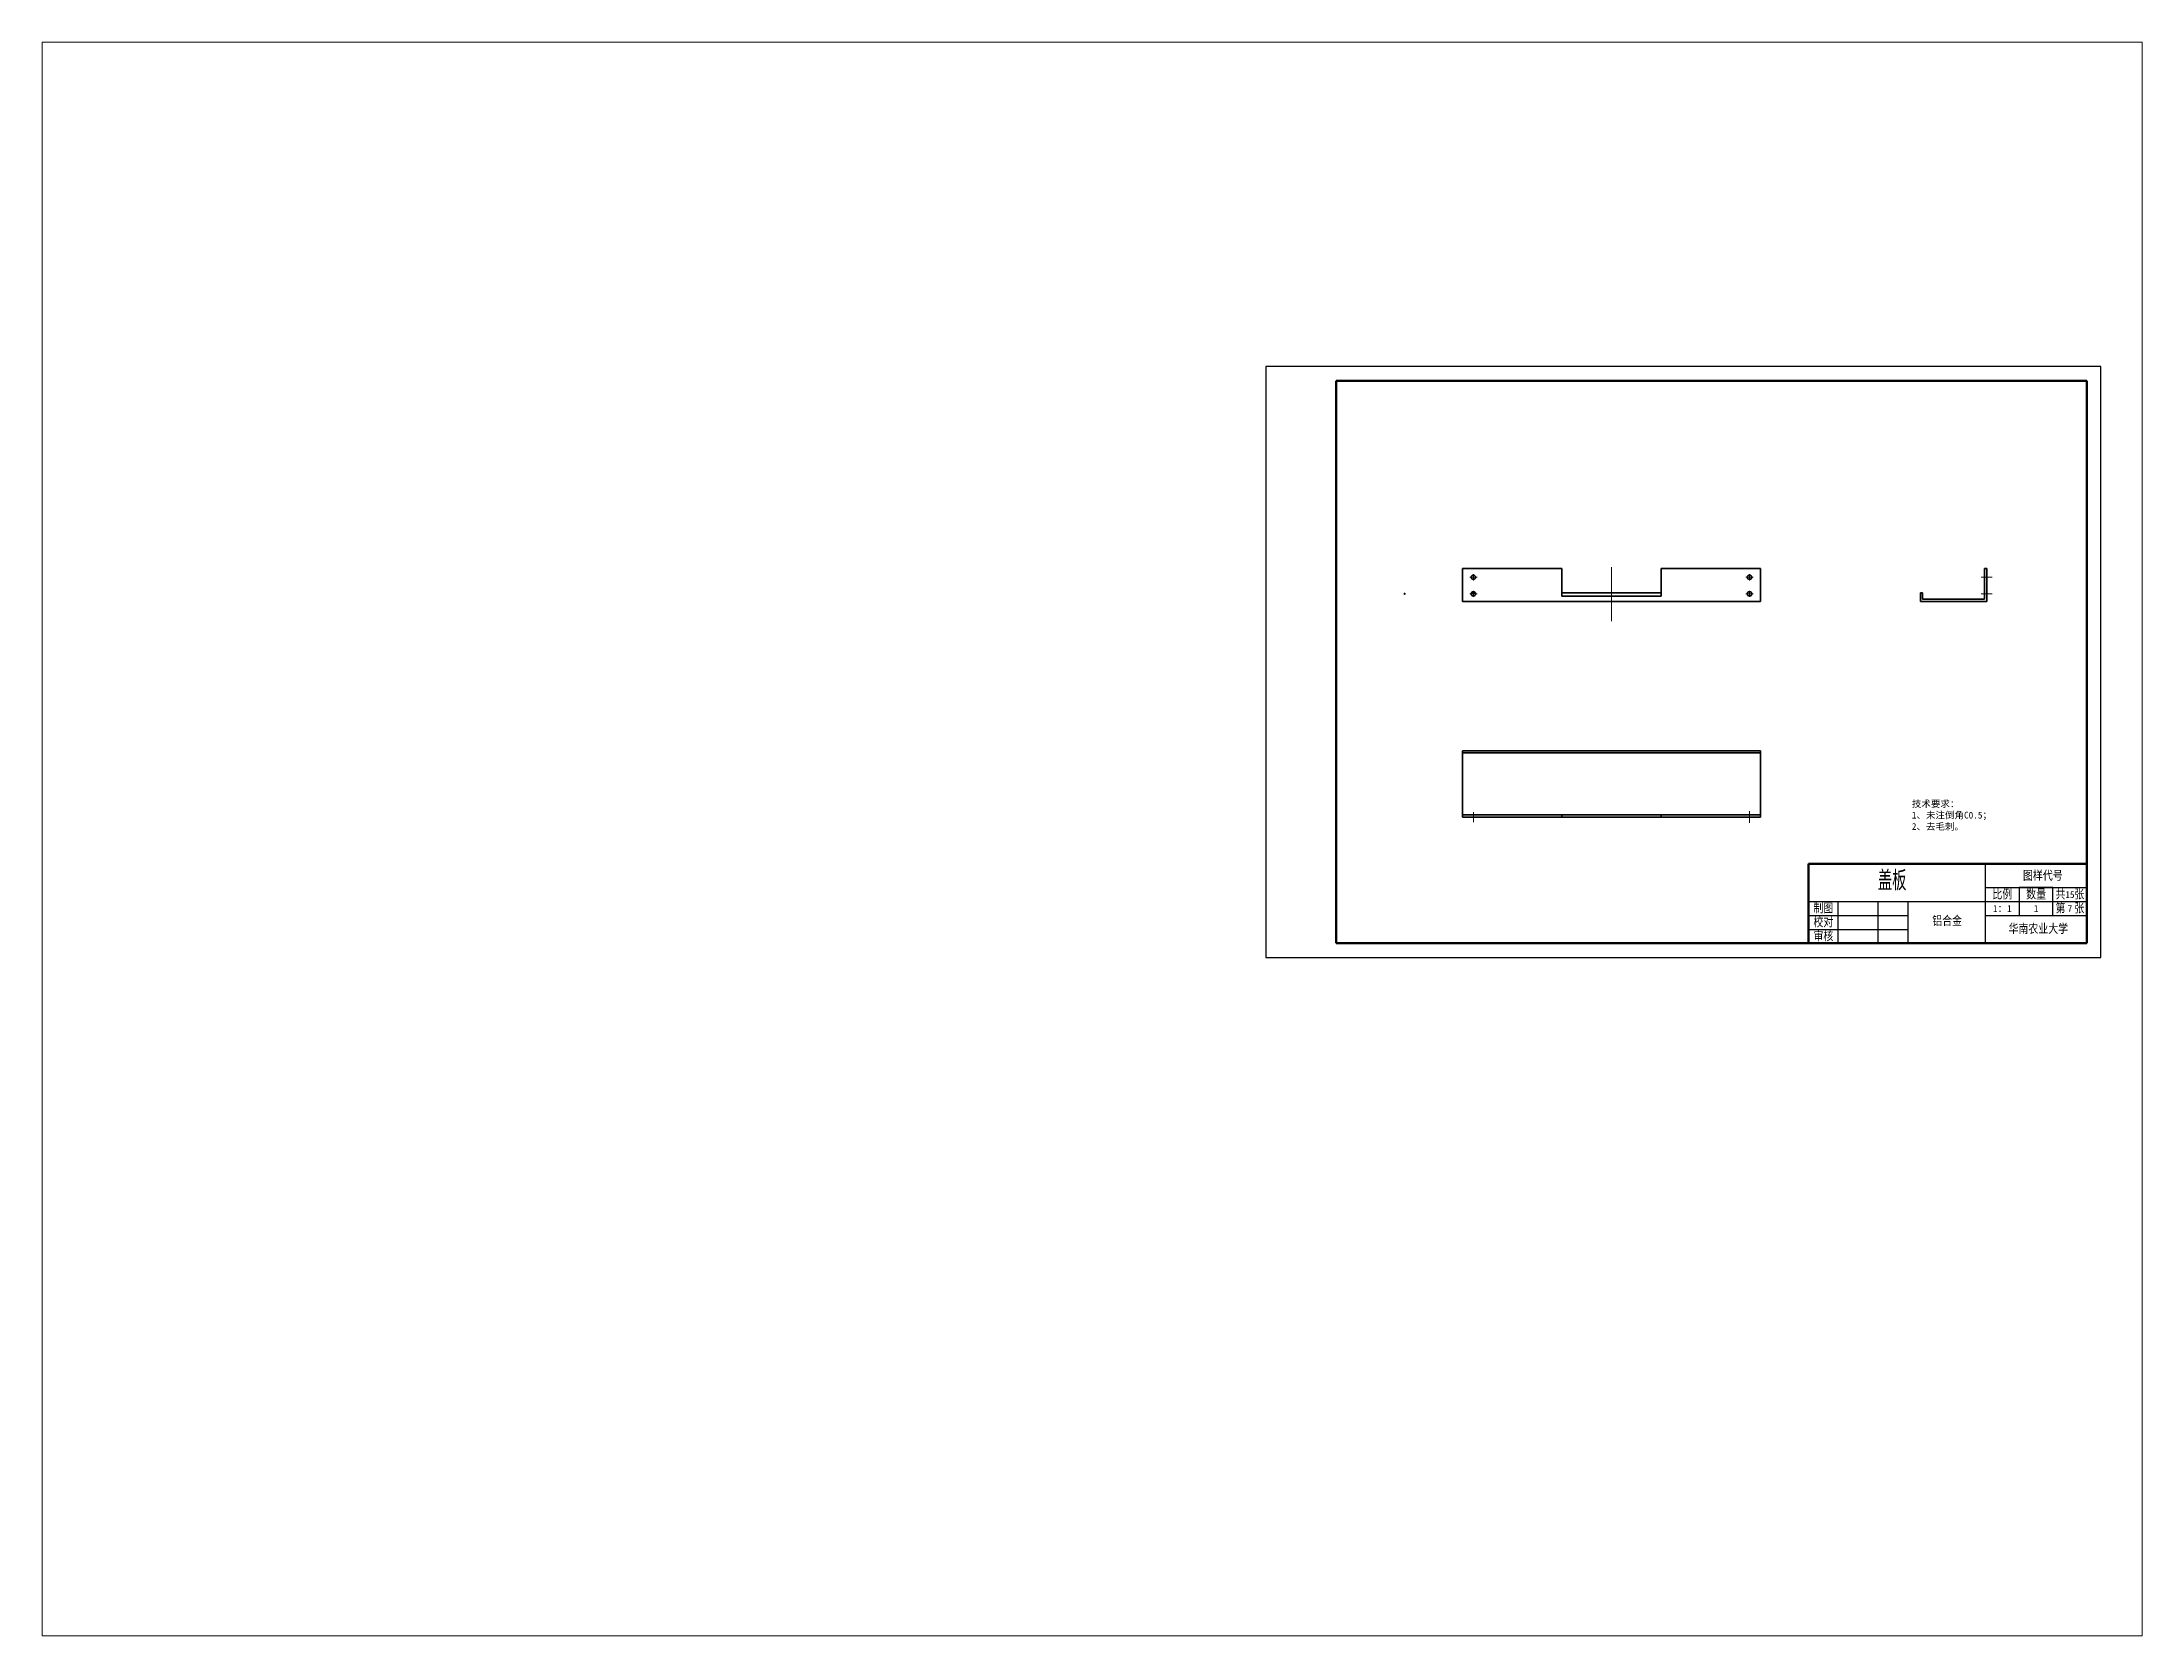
# Paper-space layout '布局1' of a CAD drawing. Header units: millimetres. Extents: x 26 to 231, y 20 to 176.
# The model-space entities are those that its viewports show. They can reach past a viewport. Long polylines and large blocks are cut down to what shows.
import ezdxf
from ezdxf.enums import TextEntityAlignment as Align

# ---------------------------------------------------------------- set-up
doc = ezdxf.new("R2010")
doc.units = ezdxf.units.MM
doc.header["$LTSCALE"] = 0.3
doc.linetypes.add('CENTER', pattern=[50.8, 31.75, -6.35, 6.35, -6.35])
for name, color, linetype, lineweight in [('中心线', 7, 'CENTER', 20), ('图框', 7, 'Continuous', 35), ('文字', 7, 'Continuous', 20), ('粗实线', 7, 'Continuous', 35)]:
    doc.layers.add(name, color=color, linetype=linetype, lineweight=lineweight)
doc.styles.get("Standard").update_dxf_attribs({"font": '', "height": 1.23})
doc.styles.add('我的样式', font='txt.shx', dxfattribs={"bigfont": 'gbcbig.shx'})
doc.styles.get('Standard').set_extended_font_data('SimSun')

# ---------------------------------------------------------------- blocks, each defined once
blk = doc.blocks.new('A4图框')
at = {"layer": '图框', "color": 0, "lineweight": -3}
for p, q in [((151.2, 0), (0, 0)), ((0, 0), (0, -106.92)), ((151.2, -106.92), (151.2, 0)), ((130.29, -104.37), (130.29, -89.97)), ((148.65, -104.37), (148.65, -89.97)), ((130.29, -94.29), (148.65, -94.29)), ((142.53, -94.29), (136.41, -94.29)), ((136.41, -94.29), (136.41, -99.33)), ((142.53, -99.33), (142.53, -94.29)), ((98.25, -96.81), (103.65, -96.81)), ((103.65, -96.81), (110.85, -96.81)), ((103.65, -99.33), (103.65, -96.81)), ((110.85, -99.33), (110.85, -96.81)), ((110.85, -96.81), (148.65, -96.81)), ((116.25, -96.81), (116.25, -104.37)), ((98.25, -99.33), (103.65, -99.33)), ((98.25, -101.85), (103.65, -101.85)), ((103.65, -104.37), (103.65, -99.33)), ((103.65, -99.33), (110.85, -99.33)), ((103.65, -101.85), (110.85, -101.85)), ((110.85, -104.37), (110.85, -99.33)), ((110.85, -99.33), (116.25, -99.33)), ((110.85, -99.33), (116.25, -99.33)), ((110.85, -101.85), (116.25, -101.85)), ((130.29, -99.33), (148.65, -99.33)), ((148.65, -104.37), (98.25, -104.37)), ((136.41, -104.37), (130.29, -104.37)), ((148.65, -104.37), (142.53, -104.37)), ((0, -106.92), (151.2, -106.92)), ((0, -106.92), (151.2, -106.92))]:
    blk.add_line(p, q, dxfattribs=at)
at = {"layer": '图框', "color": 0, "lineweight": 50}
for p, q in [((12.73, -2.56), (148.65, -2.56)), ((12.73, -104.37), (12.73, -2.56)), ((148.65, -104.37), (148.65, -2.56)), ((148.65, -89.97), (98.25, -89.97)), ((98.25, -89.97), (98.25, -101.85)), ((98.25, -104.37), (98.25, -101.85)), ((12.73, -104.37), (148.65, -104.37))]:
    blk.add_line(p, q, dxfattribs=at)
at = {"layer": '图框', "color": 0, "lineweight": -3, "char_height": 1.8, "attachment_point": 5, "style": '我的样式'}
for s, insert, width in [('比例', (133.35, -95.55), 6.12), ('数量', (139.47, -95.55), 6.12), ('共 张', (145.59, -95.55), 6.12), ('{\\C0;制图}', (100.95, -98.07), 5.4), ('第 张', (145.59, -98.07), 6.12), ('校对', (100.95, -100.59), 5.4), ('审核', (100.95, -103.11), 5.4)]:
    blk.add_mtext(s, dxfattribs=dict(at, insert=insert, width=width))
at = {"layer": '图框', "color": 0, "lineweight": -3, "style": '我的样式'}
for tag, height, p in [('机件名称', 3.6, (113.41, -94.81)), ('图样代号', 1.8, (140.69, -93.06)), ('(材料代号)', 1.8, (123.37, -101.26)), ('华南农业大学', 1.8, (139.87, -102.69))]:
    blk.add_attdef(tag, text='', height=height, dxfattribs=at).set_placement(p, align=Align.CENTER)

msp = doc.modelspace()

# ---------------------------------------------------------------- linework, layer by layer
at = {"layer": '中心线'}
for p, q in [((900.658, 673.378), (901.98, 673.378)), ((901.319, 672.814), (901.319, 673.941)), ((950.658, 673.378), (951.98, 673.378)), ((951.319, 672.814), (951.319, 673.941)), ((993.259, 673.378), (995.244, 673.378)), ((900.658, 670.378), (901.98, 670.378)), ((901.319, 669.814), (901.319, 670.941)), ((950.658, 670.378), (951.98, 670.378)), ((951.319, 669.814), (951.319, 670.941)), ((993.259, 670.378), (995.244, 670.378)), ((901.319, 630.879), (901.319, 629.062)), ((951.319, 631.02), (951.319, 628.921))]:
    msp.add_line(p, q, dxfattribs=at)
at = {"layer": '中心线', "ltscale": 0.3}
msp.add_line((926.319, 665.453), (926.319, 675.703), dxfattribs=at)
at = {"layer": '中心线', "const_width": 0.2}
msp.add_lwpolyline([(888.76, 670.378, 1), (888.96, 670.378, 1)], format="xyb", close=True, dxfattribs=at)
at = {"layer": '粗实线'}
for p, q in [((899.319, 674.978), (899.319, 668.978)), ((917.319, 674.978), (899.319, 674.978)), ((917.319, 674.978), (917.319, 669.978)), ((935.319, 674.978), (935.319, 669.978)), ((953.319, 674.978), (935.319, 674.978)), ((953.319, 674.978), (953.319, 668.978)), ((993.851, 669.378), (993.851, 674.978)), ((993.851, 674.978), (994.251, 674.978)), ((994.251, 674.978), (994.251, 668.978)), ((901.543, 670.578), (901.096, 670.578)), ((935.319, 670.578), (917.319, 670.578)), ((917.319, 669.978), (935.319, 669.978)), ((982.251, 668.978), (982.251, 670.578)), ((982.251, 670.578), (982.651, 670.578)), ((982.651, 670.578), (982.651, 669.378)), ((982.651, 669.378), (993.851, 669.378)), ((953.319, 668.978), (899.319, 668.978)), ((994.251, 668.978), (982.251, 668.978)), ((953.319, 641.971), (899.319, 641.971)), ((899.319, 641.971), (899.319, 641.571)), ((953.319, 641.571), (899.319, 641.571)), ((899.319, 641.571), (899.319, 630.371)), ((953.319, 641.971), (953.319, 641.571)), ((953.319, 641.571), (953.319, 630.371)), ((917.319, 630.371), (899.319, 630.371)), ((899.319, 630.371), (899.319, 629.971)), ((917.319, 629.971), (899.319, 629.971)), ((917.319, 630.371), (917.319, 629.971)), ((935.319, 630.371), (917.319, 630.371)), ((917.319, 629.971), (935.319, 629.971)), ((935.319, 630.371), (935.319, 629.971)), ((953.319, 630.371), (935.319, 630.371)), ((953.319, 629.971), (935.319, 629.971)), ((953.319, 630.371), (953.319, 629.971))]:
    msp.add_line(p, q, dxfattribs=at)
for centre in [(901.319, 673.378), (951.319, 673.378), (901.319, 670.378), (951.319, 670.378)]:
    msp.add_circle(centre, 0.4, dxfattribs=at)

# ---------------------------------------------------------------- block references
at = {"layer": '中心线'}
msp.add_blockref('A4图框', (863.73, 711.493), dxfattribs=at).add_auto_attribs({'(材料代号)': '铝合金', '华南农业大学': '华南农业大学', '图样代号': '图样代号', '机件名称': '盖板'})

# ---------------------------------------------------------------- texts
at = {"layer": '中心线', "char_height": 1.23}
for s, insert, width, attachment_point in [('技术要求：\\P1、未注倒角C0.5；\\P2、去毛刺。', (980.7, 632.986), 21.54753, 1), ('15', (1009.325, 615.938), 6.12, 5), ('1：1', (997.085, 613.418), 6.12, 5), ('1', (1003.205, 613.418), 6.12, 5), ('7', (1009.325, 613.418), 6.12, 5)]:
    msp.add_mtext(s, dxfattribs=dict(at, insert=insert, width=width, attachment_point=attachment_point))

psp = doc.layouts.new('布局1')

# ---------------------------------------------------------------- viewports
at = {"layer": '文字', "view_target_point": (832.259, 625.999)}
psp.add_viewport(center=(128.5, 97.5), size=(205.6, 156), view_center_point=(0, 0), view_height=288.5035, dxfattribs=at)

doc.saveas('drawing.dxf')
